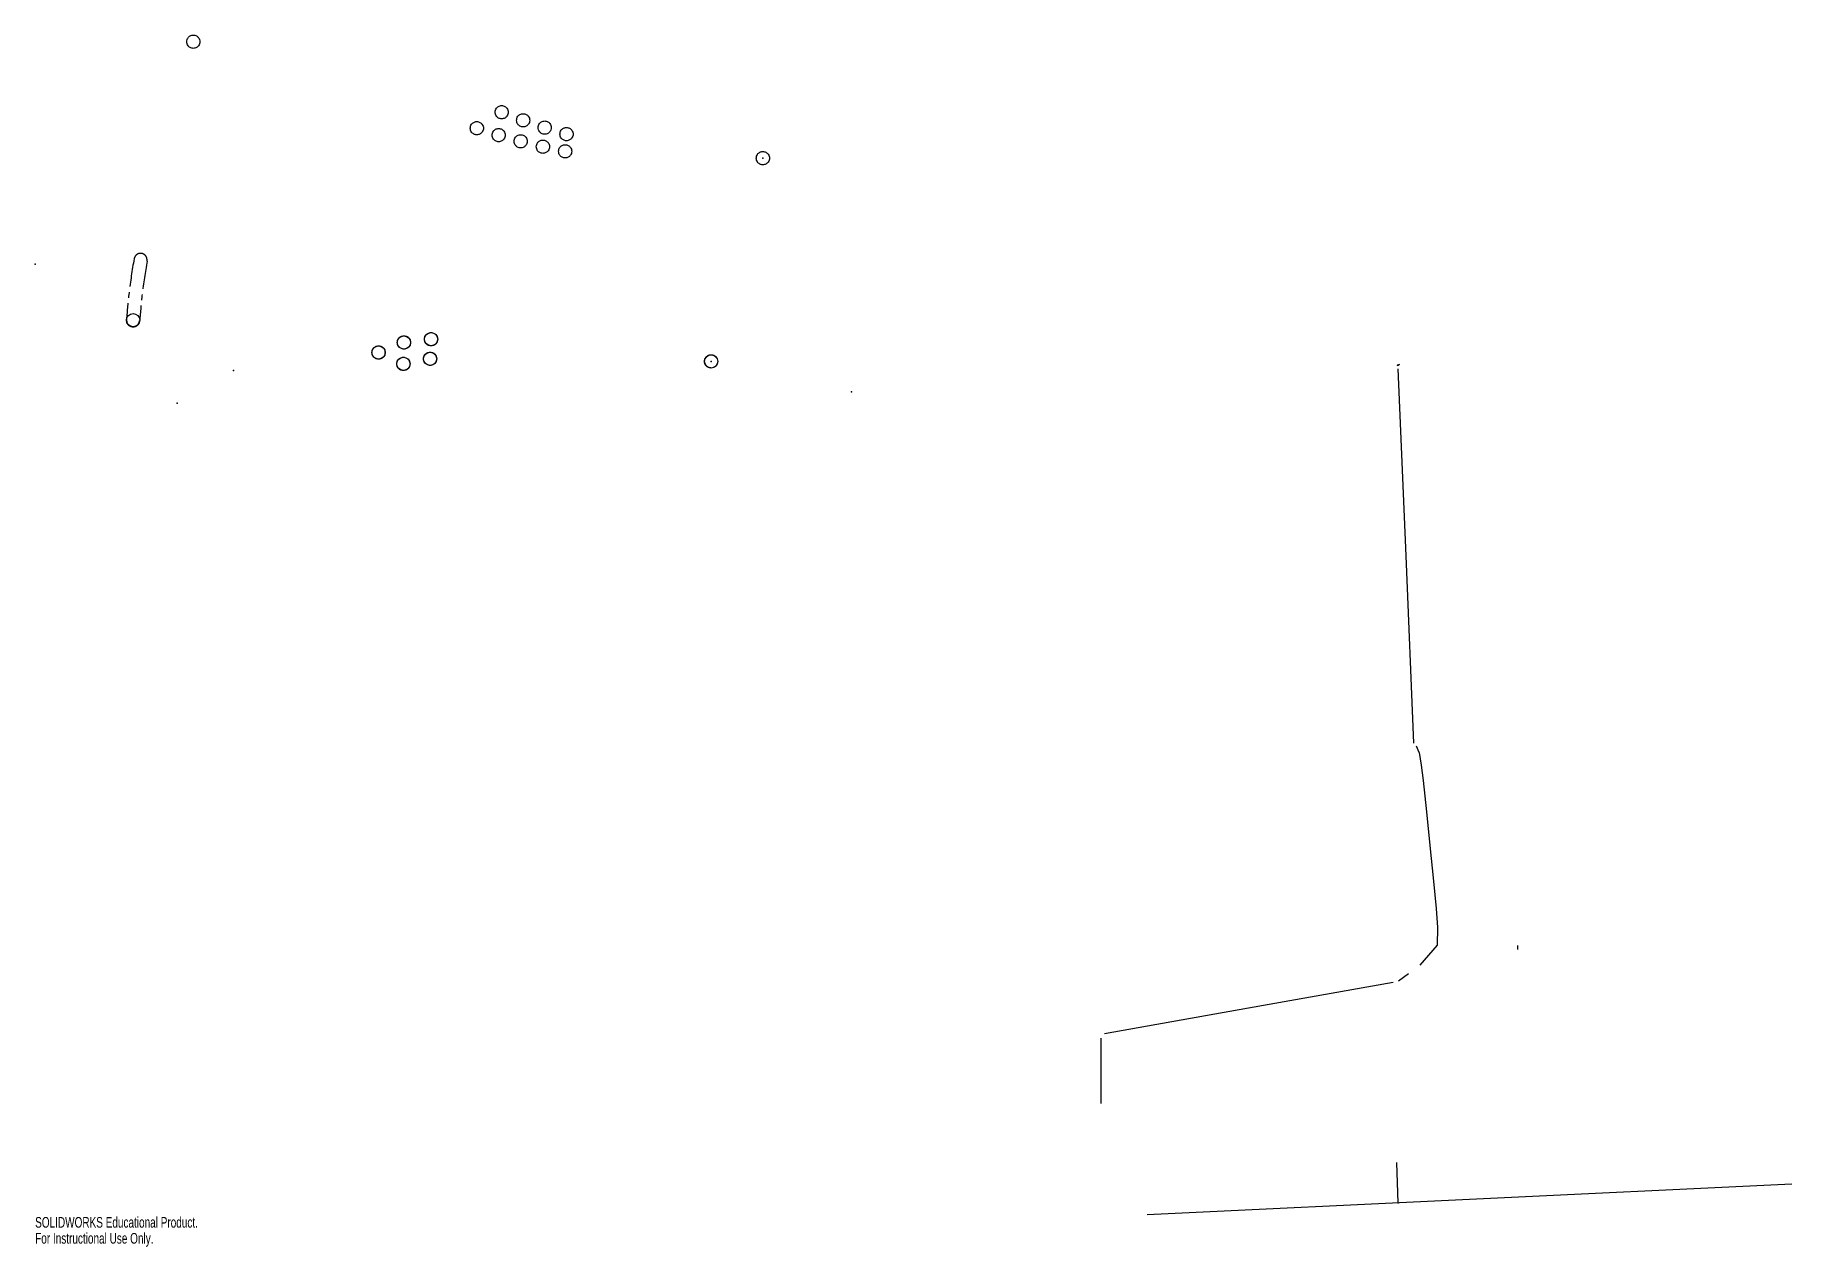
# Model space of a CAD drawing. Header units: inches. Extents: x -94.5 to -63.2, y 19.8 to 41.4.
import ezdxf

# ---------------------------------------------------------------- set-up
doc = ezdxf.new("R2010")
doc.units = ezdxf.units.IN
doc.header["$MEASUREMENT"] = 0
doc.header["$PDSIZE"] = -1
doc.linetypes.add('CENTERX2', pattern=[0.8, 0.5, -0.1, 0.1, -0.1])
doc.styles.add('SLDTEXTSTYLE0', font='TXT', dxfattribs={"width": 0.7})

msp = doc.modelspace()

# ---------------------------------------------------------------- linework, layer by layer
at = {"color": 7, "linetype": 'CENTERX2'}
msp.add_line((-70.233, 35.495), (-70.28, 35.474), dxfattribs=at)
at = {"color": 7, "linetype": 'Continuous'}
for p, q in [((-70.261, 35.416), (-70.121, 32.081)), ((-70.121, 32.081), (-69.981, 28.745)), ((-69.884, 28.576), (-69.93, 28.688)), ((-69.884, 28.576), (-69.845, 28.352)), ((-69.845, 28.352), (-69.808, 28.078)), ((-69.808, 28.078), (-69.752, 27.518)), ((-69.752, 27.518), (-69.691, 26.917)), ((-69.691, 26.917), (-69.625, 26.281)), ((-69.625, 26.281), (-69.577, 25.796)), ((-69.577, 25.796), (-69.557, 25.454)), ((-69.557, 25.454), (-69.563, 25.142)), ((-69.563, 25.142), (-69.87, 24.784)), ((-68.127, 25.136), (-68.129, 25.065)), ((-70.344, 24.476), (-72.922, 24.017)), ((-70.072, 24.631), (-70.25, 24.5)), ((-72.922, 24.017), (-75.492, 23.56)), ((-75.553, 23.481), (-75.553, 22.321)), ((-70.257, 20.547), (-70.28, 21.268)), ((-63.24, 20.88), (-74.729, 20.335))]:
    msp.add_line(p, q, dxfattribs=at)
for centre, radius in [((-92.801, 36.286), 0.118), ((-87.974, 35.888), 0.118), ((-87.491, 35.946), 0.118), ((-88.426, 35.709), 0.118), ((-87.507, 35.597), 0.118), ((-87.984, 35.506), 0.118), ((-82.5, 35.55), 0.118), ((-70.257, 35.485), 0.00714)]:
    msp.add_circle(centre, radius, dxfattribs=at)
for points, knots in [([(-91.846, 41.25), (-91.841, 41.225), (-91.833, 41.182), (-91.783, 41.141), (-91.728, 41.127), (-91.672, 41.141), (-91.624, 41.182), (-91.601, 41.25), (-91.624, 41.318), (-91.672, 41.359), (-91.728, 41.373), (-91.783, 41.359), (-91.833, 41.318), (-91.841, 41.275), (-91.846, 41.25)], [0, 0, 0, 0, 0.101918, 0.171833, 0.25, 0.328167, 0.398082, 0.5, 0.601918, 0.671833, 0.75, 0.828167, 0.898082, 1, 1, 1, 1]), ([(-86.35, 39.993), (-86.346, 39.968), (-86.337, 39.925), (-86.288, 39.884), (-86.232, 39.87), (-86.176, 39.884), (-86.129, 39.925), (-86.106, 39.993), (-86.129, 40.061), (-86.176, 40.102), (-86.232, 40.116), (-86.288, 40.102), (-86.337, 40.061), (-86.346, 40.019), (-86.35, 39.993)], [0, 0, 0, 0, 0.101918, 0.171833, 0.25, 0.328167, 0.398082, 0.5, 0.601918, 0.671833, 0.75, 0.828167, 0.898082, 1, 1, 1, 1]), ([(-86.794, 39.708), (-86.789, 39.683), (-86.781, 39.64), (-86.731, 39.6), (-86.676, 39.585), (-86.62, 39.6), (-86.572, 39.64), (-86.549, 39.708), (-86.572, 39.776), (-86.62, 39.817), (-86.676, 39.831), (-86.731, 39.817), (-86.781, 39.776), (-86.789, 39.734), (-86.794, 39.708)], [0, 0, 0, 0, 0.101918, 0.171833, 0.25, 0.328167, 0.398082, 0.5, 0.601918, 0.671833, 0.75, 0.828167, 0.898082, 1, 1, 1, 1]), ([(-85.969, 39.849), (-85.964, 39.824), (-85.956, 39.781), (-85.906, 39.741), (-85.851, 39.726), (-85.795, 39.741), (-85.747, 39.781), (-85.724, 39.849), (-85.747, 39.918), (-85.795, 39.958), (-85.851, 39.972), (-85.906, 39.958), (-85.956, 39.918), (-85.964, 39.875), (-85.969, 39.849)], [0, 0, 0, 0, 0.1019177, 0.1718327, 0.25, 0.3281673, 0.3980823, 0.5, 0.6019177, 0.6718327, 0.75, 0.8281673, 0.8980823, 1, 1, 1, 1]), ([(-85.584, 39.719), (-85.579, 39.694), (-85.571, 39.651), (-85.521, 39.61), (-85.466, 39.596), (-85.41, 39.61), (-85.362, 39.651), (-85.339, 39.719), (-85.362, 39.787), (-85.41, 39.828), (-85.466, 39.842), (-85.521, 39.828), (-85.571, 39.787), (-85.579, 39.745), (-85.584, 39.719)], [0, 0, 0, 0, 0.101918, 0.171833, 0.25, 0.328167, 0.398082, 0.5, 0.601918, 0.671833, 0.75, 0.828167, 0.898082, 1, 1, 1, 1]), ([(-86.404, 39.585), (-86.399, 39.559), (-86.391, 39.517), (-86.341, 39.476), (-86.286, 39.462), (-86.23, 39.476), (-86.182, 39.517), (-86.159, 39.585), (-86.182, 39.653), (-86.23, 39.693), (-86.286, 39.708), (-86.341, 39.693), (-86.391, 39.653), (-86.399, 39.61), (-86.404, 39.585)], [0, 0, 0, 0, 0.101918, 0.171833, 0.25, 0.328167, 0.398082, 0.5, 0.601918, 0.671833, 0.75, 0.828167, 0.898082, 1, 1, 1, 1]), ([(-86.012, 39.475), (-86.007, 39.449), (-85.999, 39.407), (-85.949, 39.366), (-85.894, 39.352), (-85.838, 39.366), (-85.79, 39.407), (-85.767, 39.475), (-85.79, 39.543), (-85.838, 39.583), (-85.894, 39.598), (-85.949, 39.583), (-85.999, 39.543), (-86.007, 39.5), (-86.012, 39.475)], [0, 0, 0, 0, 0.101918, 0.171833, 0.25, 0.328167, 0.398082, 0.5, 0.601918, 0.671833, 0.75, 0.828167, 0.898082, 1, 1, 1, 1]), ([(-85.617, 39.378), (-85.612, 39.353), (-85.604, 39.31), (-85.554, 39.269), (-85.499, 39.255), (-85.443, 39.269), (-85.395, 39.31), (-85.372, 39.378), (-85.395, 39.446), (-85.443, 39.487), (-85.499, 39.501), (-85.554, 39.487), (-85.604, 39.446), (-85.612, 39.404), (-85.617, 39.378)], [0, 0, 0, 0, 0.101918, 0.171833, 0.25, 0.328167, 0.398082, 0.5, 0.601918, 0.671833, 0.75, 0.828167, 0.898082, 1, 1, 1, 1]), ([(-85.196, 39.603), (-85.191, 39.577), (-85.183, 39.535), (-85.133, 39.494), (-85.078, 39.48), (-85.022, 39.494), (-84.974, 39.535), (-84.951, 39.603), (-84.974, 39.671), (-85.022, 39.712), (-85.078, 39.726), (-85.133, 39.712), (-85.183, 39.671), (-85.191, 39.628), (-85.196, 39.603)], [0, 0, 0, 0, 0.101918, 0.171833, 0.25, 0.328167, 0.398082, 0.5, 0.601918, 0.671833, 0.75, 0.828167, 0.898082, 1, 1, 1, 1]), ([(-85.22, 39.296), (-85.215, 39.271), (-85.207, 39.228), (-85.157, 39.187), (-85.102, 39.173), (-85.046, 39.187), (-84.998, 39.228), (-84.975, 39.296), (-84.998, 39.364), (-85.046, 39.405), (-85.102, 39.419), (-85.157, 39.405), (-85.207, 39.364), (-85.215, 39.321), (-85.22, 39.296)], [0, 0, 0, 0, 0.101918, 0.171833, 0.25, 0.328167, 0.398082, 0.5, 0.601918, 0.671833, 0.75, 0.828167, 0.898082, 1, 1, 1, 1]), ([(-81.697, 39.174), (-81.692, 39.148), (-81.684, 39.106), (-81.634, 39.065), (-81.579, 39.051), (-81.523, 39.065), (-81.475, 39.106), (-81.452, 39.174), (-81.475, 39.242), (-81.523, 39.283), (-81.579, 39.297), (-81.634, 39.283), (-81.684, 39.242), (-81.692, 39.199), (-81.697, 39.174)], [0, 0, 0, 0, 0.101918, 0.171833, 0.25, 0.328167, 0.398082, 0.5, 0.601918, 0.671833, 0.75, 0.828167, 0.898082, 1, 1, 1, 1]), ([(-87.856, 35.888), (-87.861, 35.914), (-87.869, 35.956), (-87.919, 35.997), (-87.974, 36.011), (-88.03, 35.997), (-88.078, 35.956), (-88.101, 35.888), (-88.078, 35.82), (-88.03, 35.779), (-87.974, 35.765), (-87.919, 35.779), (-87.869, 35.82), (-87.861, 35.863), (-87.856, 35.888)], [0, 0, 0, 0, 0.101918, 0.171833, 0.25, 0.328167, 0.398082, 0.5, 0.601918, 0.671833, 0.75, 0.828167, 0.898082, 1, 1, 1, 1]), ([(-87.373, 35.946), (-87.378, 35.971), (-87.386, 36.014), (-87.436, 36.055), (-87.491, 36.069), (-87.547, 36.055), (-87.595, 36.014), (-87.618, 35.946), (-87.595, 35.878), (-87.547, 35.837), (-87.491, 35.823), (-87.436, 35.837), (-87.386, 35.878), (-87.378, 35.921), (-87.373, 35.946)], [0, 0, 0, 0, 0.101918, 0.171833, 0.25, 0.328167, 0.398082, 0.5, 0.601918, 0.671833, 0.75, 0.828167, 0.898082, 1, 1, 1, 1]), ([(-88.308, 35.709), (-88.313, 35.734), (-88.321, 35.777), (-88.371, 35.818), (-88.426, 35.832), (-88.482, 35.818), (-88.53, 35.777), (-88.553, 35.709), (-88.53, 35.641), (-88.482, 35.6), (-88.426, 35.586), (-88.371, 35.6), (-88.321, 35.641), (-88.313, 35.683), (-88.308, 35.709)], [0, 0, 0, 0, 0.101918, 0.171833, 0.25, 0.328167, 0.398082, 0.5, 0.601918, 0.671833, 0.75, 0.828167, 0.898082, 1, 1, 1, 1]), ([(-87.389, 35.597), (-87.394, 35.622), (-87.402, 35.665), (-87.451, 35.706), (-87.507, 35.72), (-87.563, 35.706), (-87.61, 35.665), (-87.634, 35.597), (-87.611, 35.529), (-87.563, 35.488), (-87.507, 35.474), (-87.451, 35.488), (-87.402, 35.529), (-87.394, 35.571), (-87.389, 35.597)], [0, 0, 0, 0, 0.101918, 0.171833, 0.25, 0.328167, 0.398082, 0.5, 0.601918, 0.671833, 0.75, 0.828167, 0.898082, 1, 1, 1, 1]), ([(-87.866, 35.505), (-87.871, 35.531), (-87.879, 35.574), (-87.929, 35.614), (-87.984, 35.629), (-88.04, 35.615), (-88.088, 35.574), (-88.111, 35.506), (-88.088, 35.438), (-88.04, 35.397), (-87.984, 35.383), (-87.929, 35.397), (-87.879, 35.437), (-87.871, 35.48), (-87.866, 35.505)], [0, 0, 0, 0, 0.101918, 0.171833, 0.25, 0.328167, 0.398082, 0.5, 0.601918, 0.671833, 0.75, 0.828167, 0.898082, 1, 1, 1, 1])]:
    msp.add_open_spline(points, degree=3, knots=knots, dxfattribs=at)
at = {"color": 7, "linetype": 'CENTERX2'}
for points, knots in [([(-92.784, 37.379), (-92.817, 37.177), (-92.876, 36.817), (-92.905, 36.454), (-92.919, 36.294)], [0, 0, 0, 0, 0.56, 1, 1, 1, 1]), ([(-92.552, 37.338), (-92.552, 37.364), (-92.553, 37.407), (-92.594, 37.456), (-92.647, 37.48), (-92.704, 37.475), (-92.76, 37.444), (-92.775, 37.403), (-92.784, 37.379)], [0, 0, 0, 0, 0.203835, 0.343665, 0.5, 0.656335, 0.796165, 1, 1, 1, 1]), ([(-92.552, 37.338), (-92.584, 37.141), (-92.641, 36.789), (-92.67, 36.434), (-92.683, 36.277)], [0, 0, 0, 0, 0.56, 1, 1, 1, 1]), ([(-92.919, 36.294), (-92.916, 36.268), (-92.911, 36.225), (-92.864, 36.181), (-92.81, 36.163), (-92.753, 36.173), (-92.701, 36.21), (-92.69, 36.252), (-92.683, 36.277)], [0, 0, 0, 0, 0.203835, 0.343665, 0.5, 0.656335, 0.796165, 1, 1, 1, 1]), ([(-82.5, 35.432), (-82.475, 35.437), (-82.432, 35.445), (-82.391, 35.495), (-82.377, 35.55), (-82.391, 35.606), (-82.432, 35.654), (-82.5, 35.677), (-82.568, 35.654), (-82.609, 35.606), (-82.623, 35.55), (-82.609, 35.495), (-82.568, 35.445), (-82.525, 35.437), (-82.5, 35.432)], [0, 0, 0, 0, 0.101918, 0.171833, 0.25, 0.328167, 0.398082, 0.5, 0.601918, 0.671833, 0.75, 0.828167, 0.898082, 1, 1, 1, 1])]:
    msp.add_open_spline(points, degree=3, knots=knots, dxfattribs=at)
at = {"color": 7, "linetype": 'Continuous'}
for p in [(-81.579, 39.174), (-94.546, 37.284), (-91.014, 35.386), (-82.5, 35.55), (-70.257, 35.485), (-92.014, 34.806), (-80, 35.005), (-70.257, 20.547), (-70.257, 20.547)]:
    msp.add_point(p, dxfattribs=at)

# ---------------------------------------------------------------- texts
at = {"color": 7, "linetype": 'Continuous', "char_height": 0.1903, "attachment_point": 1, "style": 'SLDTEXTSTYLE0'}
for s, insert in [('SOLIDWORKS Educational Product.', (-94.546, 20.295)), ('For Instructional Use Only.', (-94.546, 20.01))]:
    msp.add_mtext(s, dxfattribs=dict(at, insert=insert))

doc.saveas('drawing.dxf')
